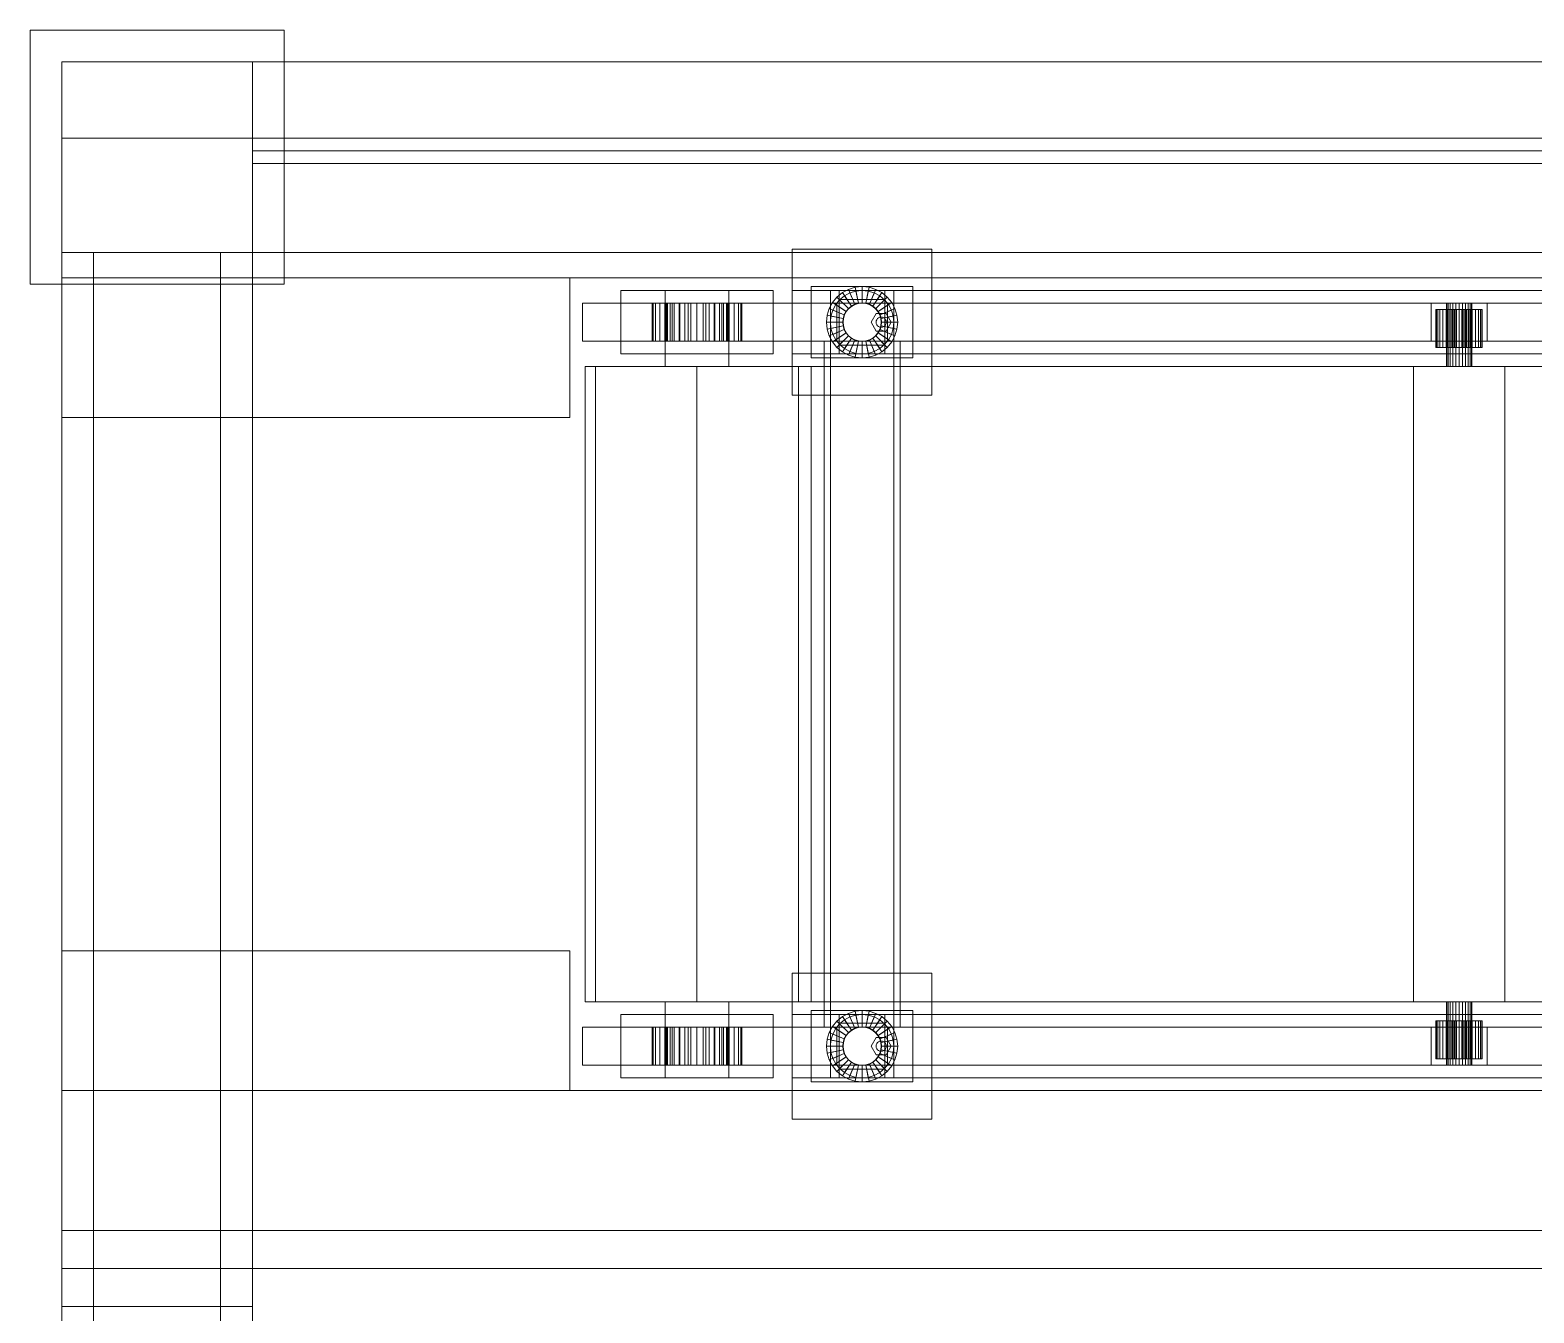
# Model space of a CAD drawing. Header units: millimetres. Extents: x -1970 to 34302, y -80068 to 6837.
# Drawn here: x -25 to 1159, y -74000 to -72990 of the extents above; entities that cross this region are included whole.
import ezdxf

# ---------------------------------------------------------------- set-up
doc = ezdxf.new("R2010")
doc.units = ezdxf.units.MM
doc.layers.add('R22_BASE_superior', color=7, linetype='Continuous', lineweight=0)

msp = doc.modelspace()

# ---------------------------------------------------------------- linework, layer by layer
at = {"layer": 'R22_BASE_superior'}
for p, q in [((-25, -73190), (-25, -72990)), ((-25, -72990), (175, -72990)), ((175, -73190), (175, -72990)), ((0, -73165), (0, -73015)), ((0, -73015), (150, -73015)), ((0, -73995), (0, -73015)), ((0, -73075), (0, -73015)), ((0, -73015), (2200, -73015)), ((150, -73165), (150, -73015)), ((150, -73015), (2050, -73015)), ((0, -73295), (0, -73075)), ((0, -73075), (2200, -73075)), ((0, -73185), (0, -73075)), ((150, -73095), (150, -73085)), ((150, -73085), (2050, -73085)), ((150, -73095), (2050, -73095)), ((575, -73277.5), (575, -73162.5)), ((575, -73162.5), (685, -73162.5)), ((685, -73162.5), (685, -73277.5)), ((0, -74835), (0, -73165)), ((0, -73165), (150, -73165)), ((25, -74225.639), (25, -73165)), ((25, -73165), (125, -73165)), ((25, -74179.804), (25, -73165)), ((125, -74225.639), (125, -73165)), ((125, -74179.804), (125, -73165)), ((150, -74835), (150, -73165)), ((150, -73995), (150, -73165)), ((150, -73295), (150, -73165)), ((150, -73165), (2050, -73165)), ((2200, -73185), (0, -73185)), ((400, -73295), (400, -73185)), ((400, -73185), (2200, -73185)), ((400, -73185), (2050, -73185)), ((-25, -73190), (175, -73190)), ((440, -73245), (440, -73195)), ((440, -73195), (560, -73195)), ((475, -73195), (477.476, -73195)), ((475, -73195), (475, -73255)), ((477.476, -73195), (484.413, -73195)), ((484.413, -73195), (494.437, -73195)), ((494.437, -73195), (505.563, -73195)), ((505.563, -73195), (515.587, -73195)), ((515.587, -73195), (522.524, -73195)), ((522.524, -73195), (525, -73195)), ((525, -73195), (525, -73255)), ((560, -73195), (560, -73245)), ((575, -73245), (575, -73195)), ((575, -73195), (2555, -73195)), ((590, -73248), (590, -73192)), ((590, -73192), (670, -73192)), ((605, -73245), (605, -73195)), ((605, -73195), (612, -73195)), ((614.444, -73196.719), (610.201, -73200.201)), ((612, -73195), (612, -73245)), ((612, -73202), (612, -73195)), ((612, -73195), (648, -73195)), ((619.285, -73194.131), (614.444, -73196.719)), ((614.444, -73196.719), (621.528, -73207.32)), ((620.433, -73196.903), (616.111, -73199.213)), ((624.537, -73192.538), (619.285, -73194.131)), ((619.285, -73194.131), (624.164, -73205.911)), ((625.123, -73195.48), (620.433, -73196.903)), ((620.433, -73196.903), (624.164, -73205.911)), ((630, -73192), (624.537, -73192.538)), ((624.537, -73192.538), (627.025, -73205.043)), ((630, -73195), (625.123, -73195.48)), ((625.123, -73195.48), (627.025, -73205.043)), ((635.463, -73192.538), (630, -73192)), ((630, -73192), (630, -73204.75)), ((634.877, -73195.48), (630, -73195)), ((630, -73195), (630, -73204.75)), ((635.463, -73192.538), (632.975, -73205.043)), ((634.877, -73195.48), (632.975, -73205.043)), ((639.567, -73196.903), (634.877, -73195.48)), ((640.715, -73194.131), (635.463, -73192.538)), ((640.715, -73194.131), (635.836, -73205.911)), ((639.567, -73196.903), (635.836, -73205.911)), ((645.556, -73196.719), (638.472, -73207.32)), ((643.889, -73199.213), (639.567, -73196.903)), ((645.556, -73196.719), (640.715, -73194.131)), ((649.799, -73200.201), (645.556, -73196.719)), ((648, -73245), (648, -73195)), ((648, -73195), (655, -73195)), ((648, -73195), (648, -73202)), ((655, -73195), (655, -73245)), ((670, -73192), (670, -73248)), ((410, -73235), (410, -73205)), ((410, -73205), (2700, -73205)), ((465.427, -73205), (464.75, -73205)), ((464.75, -73205), (474.75, -73205)), ((464.75, -73235), (464.75, -73205)), ((467.433, -73205), (465.427, -73205)), ((465.427, -73205), (475.235, -73205)), ((465.427, -73235), (465.427, -73205)), ((470.691, -73205), (467.433, -73205)), ((467.433, -73205), (476.672, -73205)), ((467.433, -73235), (467.433, -73205)), ((475.074, -73205), (470.691, -73205)), ((470.691, -73205), (479.005, -73205)), ((470.691, -73235), (470.691, -73205)), ((474.75, -73205), (475.235, -73205)), ((474.75, -73205), (474.75, -73235)), ((480.416, -73205), (475.074, -73205)), ((475.074, -73205), (482.146, -73205)), ((475.074, -73235), (475.074, -73205)), ((475.235, -73205), (476.672, -73205)), ((475.235, -73205), (475.235, -73235)), ((476, -73235), (476, -73205)), ((476, -73205), (524, -73205)), ((476.672, -73205), (479.005, -73205)), ((476.672, -73205), (476.672, -73235)), ((479.005, -73205), (482.146, -73205)), ((479.005, -73205), (479.005, -73235)), ((486.51, -73205), (480.416, -73205)), ((480.416, -73205), (485.972, -73205)), ((480.416, -73235), (480.416, -73205)), ((482.146, -73205), (485.972, -73205)), ((482.146, -73205), (482.146, -73235)), ((485.972, -73205), (490.337, -73205)), ((485.972, -73205), (485.972, -73235)), ((493.123, -73205), (486.51, -73205)), ((486.51, -73205), (490.337, -73205)), ((486.51, -73235), (486.51, -73205)), ((490.337, -73205), (495.074, -73205)), ((490.337, -73205), (490.337, -73235)), ((500, -73205), (493.123, -73205)), ((493.123, -73205), (495.074, -73205)), ((493.123, -73235), (493.123, -73205)), ((495.074, -73205), (500, -73205)), ((495.074, -73205), (495.074, -73235)), ((506.877, -73205), (500, -73205)), ((500, -73205), (504.926, -73205)), ((500, -73205), (500, -73235)), ((506.877, -73205), (504.926, -73205)), ((504.926, -73205), (509.663, -73205)), ((504.926, -73205), (504.926, -73235)), ((513.49, -73205), (506.877, -73205)), ((506.877, -73235), (506.877, -73205)), ((513.49, -73205), (509.663, -73205)), ((509.663, -73205), (514.028, -73205)), ((509.663, -73205), (509.663, -73235)), ((519.584, -73205), (513.49, -73205)), ((513.49, -73235), (513.49, -73205)), ((519.584, -73205), (514.028, -73205)), ((514.028, -73205), (517.854, -73205)), ((514.028, -73205), (514.028, -73235)), ((524.926, -73205), (517.854, -73205)), ((517.854, -73205), (520.995, -73205)), ((517.854, -73205), (517.854, -73235)), ((524.926, -73205), (519.584, -73205)), ((519.584, -73235), (519.584, -73205)), ((529.309, -73205), (520.995, -73205)), ((520.995, -73205), (523.328, -73205)), ((520.995, -73205), (520.995, -73235)), ((532.567, -73205), (523.328, -73205)), ((523.328, -73205), (524.765, -73205)), ((523.328, -73205), (523.328, -73235)), ((524, -73205), (524, -73235)), ((534.573, -73205), (524.765, -73205)), ((524.765, -73205), (525.25, -73205)), ((524.765, -73205), (524.765, -73235)), ((529.309, -73205), (524.926, -73205)), ((524.926, -73235), (524.926, -73205)), ((525.25, -73205), (535.25, -73205)), ((525.25, -73235), (525.25, -73205)), ((532.567, -73205), (529.309, -73205)), ((529.309, -73235), (529.309, -73205)), ((534.573, -73205), (532.567, -73205)), ((532.567, -73235), (532.567, -73205)), ((535.25, -73205), (534.573, -73205)), ((534.573, -73235), (534.573, -73205)), ((535.25, -73205), (535.25, -73235)), ((604.131, -73209.285), (602.538, -73214.537)), ((606.719, -73204.444), (604.131, -73209.285)), ((604.131, -73209.285), (615.911, -73214.164)), ((605, -73805), (605, -73205)), ((605, -73205), (655, -73205)), ((610.201, -73200.201), (606.719, -73204.444)), ((606.719, -73204.444), (617.32, -73211.528)), ((609.213, -73206.111), (606.903, -73210.433)), ((612.322, -73202.322), (609.213, -73206.111)), ((609.213, -73206.111), (617.32, -73211.528)), ((610, -73235), (610, -73205)), ((610, -73205), (650, -73205)), ((610.201, -73200.201), (619.217, -73209.217)), ((648, -73202), (612, -73202)), ((616.111, -73199.213), (612.322, -73202.322)), ((612.322, -73202.322), (619.217, -73209.217)), ((616.111, -73199.213), (621.528, -73207.32)), ((617.32, -73211.528), (619.217, -73209.217)), ((617.528, -73211.666), (619.393, -73209.393)), ((619.217, -73209.217), (621.528, -73207.32)), ((619.393, -73209.393), (621.666, -73207.528)), ((621.528, -73207.32), (624.164, -73205.911)), ((621.666, -73207.528), (624.26, -73206.142)), ((624.164, -73205.911), (627.025, -73205.043)), ((624.26, -73206.142), (627.074, -73205.288)), ((627.025, -73205.043), (630, -73204.75)), ((627.074, -73205.288), (630, -73205)), ((630, -73204.75), (632.975, -73205.043)), ((630, -73205), (632.926, -73205.288)), ((632.926, -73205.288), (635.74, -73206.142)), ((632.975, -73205.043), (635.836, -73205.911)), ((635.74, -73206.142), (638.334, -73207.528)), ((635.836, -73205.911), (638.472, -73207.32)), ((638.334, -73207.528), (640.607, -73209.393)), ((643.889, -73199.213), (638.472, -73207.32)), ((638.472, -73207.32), (640.783, -73209.217)), ((640.607, -73209.393), (642.472, -73211.666)), ((649.799, -73200.201), (640.783, -73209.217)), ((647.678, -73202.322), (640.783, -73209.217)), ((640.783, -73209.217), (642.68, -73211.528)), ((653.281, -73204.444), (642.68, -73211.528)), ((650.787, -73206.111), (642.68, -73211.528)), ((647.678, -73202.322), (643.889, -73199.213)), ((655.869, -73209.285), (644.089, -73214.164)), ((650.787, -73206.111), (647.678, -73202.322)), ((653.281, -73204.444), (649.799, -73200.201)), ((650, -73205), (650, -73235)), ((653.097, -73210.433), (650.787, -73206.111)), ((655.869, -73209.285), (653.281, -73204.444)), ((655, -73205), (655, -73805)), ((657.462, -73214.537), (655.869, -73209.285)), ((1078, -73235), (1078, -73205)), ((1078, -73205), (1122, -73205)), ((1082.101, -73210), (1081.75, -73210)), ((1081.75, -73210), (1089.75, -73210)), ((1081.75, -73240), (1081.75, -73210)), ((1083.139, -73210), (1082.101, -73210)), ((1082.101, -73210), (1089.947, -73210)), ((1082.101, -73240), (1082.101, -73210)), ((1084.826, -73210), (1083.139, -73210)), ((1083.139, -73210), (1090.53, -73210)), ((1083.139, -73240), (1083.139, -73210)), ((1087.095, -73210), (1084.826, -73210)), ((1084.826, -73210), (1091.477, -73210)), ((1084.826, -73240), (1084.826, -73210)), ((1089.861, -73210), (1087.095, -73210)), ((1087.095, -73210), (1092.752, -73210)), ((1087.095, -73240), (1087.095, -73210)), ((1089.75, -73210), (1089.947, -73210)), ((1089.75, -73210), (1089.75, -73240)), ((1093.016, -73210), (1089.861, -73210)), ((1089.861, -73210), (1094.305, -73210)), ((1089.861, -73240), (1089.861, -73210)), ((1089.947, -73210), (1090.53, -73210)), ((1089.947, -73210), (1089.947, -73240)), ((1090.341, -73205), (1090, -73205)), ((1090, -73205), (1090, -73255)), ((1091.34, -73205), (1090.341, -73205)), ((1090.341, -73205), (1090.341, -73255)), ((1090.53, -73210), (1091.477, -73210)), ((1090.53, -73210), (1090.53, -73240)), ((1092.929, -73205), (1091.34, -73205)), ((1091.34, -73205), (1091.34, -73255)), ((1091.477, -73210), (1092.752, -73210)), ((1091.477, -73210), (1091.477, -73240)), ((1092.752, -73210), (1094.305, -73210)), ((1092.752, -73210), (1092.752, -73240)), ((1095, -73205), (1092.929, -73205)), ((1092.929, -73205), (1092.929, -73255)), ((1096.44, -73210), (1093.016, -73210)), ((1093.016, -73210), (1096.077, -73210)), ((1093.016, -73240), (1093.016, -73210)), ((1094.305, -73210), (1096.077, -73210)), ((1094.305, -73210), (1094.305, -73240)), ((1097.412, -73205), (1095, -73205)), ((1095, -73205), (1095, -73255)), ((1096.077, -73210), (1098, -73210)), ((1096.077, -73210), (1096.077, -73240)), ((1100, -73210), (1096.44, -73210)), ((1096.44, -73210), (1098, -73210)), ((1096.44, -73240), (1096.44, -73210)), ((1100, -73205), (1097.412, -73205)), ((1097.412, -73205), (1097.412, -73255)), ((1098, -73210), (1100, -73210)), ((1098, -73210), (1098, -73240)), ((1102.588, -73205), (1100, -73205)), ((1100, -73205), (1100, -73255)), ((1103.56, -73210), (1100, -73210)), ((1100, -73210), (1102, -73210)), ((1100, -73210), (1100, -73240)), ((1103.56, -73210), (1102, -73210)), ((1102, -73210), (1103.923, -73210)), ((1102, -73210), (1102, -73240)), ((1105, -73205), (1102.588, -73205)), ((1102.588, -73205), (1102.588, -73255)), ((1106.984, -73210), (1103.56, -73210)), ((1103.56, -73240), (1103.56, -73210)), ((1106.984, -73210), (1103.923, -73210)), ((1103.923, -73210), (1105.695, -73210)), ((1103.923, -73210), (1103.923, -73240)), ((1107.071, -73205), (1105, -73205)), ((1105, -73205), (1105, -73255)), ((1110.139, -73210), (1105.695, -73210)), ((1105.695, -73210), (1107.248, -73210)), ((1105.695, -73210), (1105.695, -73240)), ((1110.139, -73210), (1106.984, -73210)), ((1106.984, -73240), (1106.984, -73210)), ((1108.66, -73205), (1107.071, -73205)), ((1107.071, -73205), (1107.071, -73255)), ((1112.905, -73210), (1107.248, -73210)), ((1107.248, -73210), (1108.523, -73210)), ((1107.248, -73210), (1107.248, -73240)), ((1115.174, -73210), (1108.523, -73210)), ((1108.523, -73210), (1109.47, -73210)), ((1108.523, -73210), (1108.523, -73240)), ((1109.659, -73205), (1108.66, -73205)), ((1108.66, -73205), (1108.66, -73255)), ((1116.861, -73210), (1109.47, -73210)), ((1109.47, -73210), (1110.053, -73210)), ((1109.47, -73210), (1109.47, -73240)), ((1109.659, -73205), (1110, -73205)), ((1109.659, -73205), (1109.659, -73255)), ((1110, -73255), (1110, -73205)), ((1117.899, -73210), (1110.053, -73210)), ((1110.053, -73210), (1110.25, -73210)), ((1110.053, -73210), (1110.053, -73240)), ((1112.905, -73210), (1110.139, -73210)), ((1110.139, -73240), (1110.139, -73210)), ((1110.25, -73210), (1118.25, -73210)), ((1110.25, -73240), (1110.25, -73210)), ((1115.174, -73210), (1112.905, -73210)), ((1112.905, -73240), (1112.905, -73210)), ((1116.861, -73210), (1115.174, -73210)), ((1115.174, -73240), (1115.174, -73210)), ((1117.899, -73210), (1116.861, -73210)), ((1116.861, -73240), (1116.861, -73210)), ((1118.25, -73210), (1117.899, -73210)), ((1117.899, -73240), (1117.899, -73210)), ((1118.25, -73210), (1118.25, -73240)), ((1122, -73205), (1122, -73235)), ((602.538, -73214.537), (602, -73220)), ((602, -73220), (614.75, -73220)), ((602, -73220), (602.538, -73225.463)), ((602.538, -73214.537), (615.043, -73217.025)), ((605.48, -73215.123), (605, -73220)), ((605, -73220), (614.75, -73220)), ((605, -73220), (605.48, -73224.877)), ((606.903, -73210.433), (605.48, -73215.123)), ((605.48, -73215.123), (615.043, -73217.025)), ((606.903, -73210.433), (615.911, -73214.164)), ((614.75, -73220), (615.043, -73217.025)), ((615.043, -73222.975), (614.75, -73220)), ((615, -73220), (615.288, -73217.074)), ((615.288, -73222.926), (615, -73220)), ((615.043, -73217.025), (615.911, -73214.164)), ((615.288, -73217.074), (616.142, -73214.26)), ((615.911, -73214.164), (617.32, -73211.528)), ((616.142, -73214.26), (617.528, -73211.666)), ((637, -73220), (641, -73213.072)), ((641, -73226.928), (637, -73220)), ((641, -73213.072), (649, -73213.072)), ((641, -73220), (641.136, -73218.965)), ((641.136, -73221.035), (641, -73220)), ((641.136, -73218.965), (641.536, -73218)), ((641.536, -73222), (641.136, -73221.035)), ((641.536, -73218), (642.172, -73217.172)), ((642.172, -73217.172), (643, -73216.536)), ((642.472, -73211.666), (643.858, -73214.26)), ((642.68, -73211.528), (644.089, -73214.164)), ((643, -73216.536), (643.965, -73216.136)), ((643.858, -73214.26), (644.712, -73217.074)), ((643.965, -73216.136), (645, -73216)), ((653.097, -73210.433), (644.089, -73214.164)), ((644.089, -73214.164), (644.957, -73217.025)), ((644.712, -73217.074), (645, -73220)), ((645, -73220), (644.712, -73222.926)), ((657.462, -73214.537), (644.957, -73217.025)), ((654.52, -73215.123), (644.957, -73217.025)), ((644.957, -73217.025), (645.25, -73220)), ((645.25, -73220), (644.957, -73222.975)), ((645, -73216), (646.035, -73216.136)), ((645.25, -73220), (655, -73220)), ((645.25, -73220), (658, -73220)), ((646.035, -73216.136), (647, -73216.536)), ((647, -73216.536), (647.828, -73217.172)), ((647.828, -73217.172), (648.464, -73218)), ((648.464, -73218), (648.864, -73218.965)), ((648.864, -73221.035), (648.464, -73222)), ((648.864, -73218.965), (649, -73220)), ((649, -73220), (648.864, -73221.035)), ((649, -73213.072), (653, -73220)), ((653, -73220), (649, -73226.928)), ((654.52, -73215.123), (653.097, -73210.433)), ((655, -73220), (654.52, -73215.123)), ((654.52, -73224.877), (655, -73220)), ((658, -73220), (657.462, -73214.537)), ((657.462, -73225.463), (658, -73220)), ((602.538, -73225.463), (615.043, -73222.975)), ((602.538, -73225.463), (604.131, -73230.715)), ((604.131, -73230.715), (615.911, -73225.836)), ((604.131, -73230.715), (606.719, -73235.556)), ((605.48, -73224.877), (615.043, -73222.975)), ((605.48, -73224.877), (606.903, -73229.567)), ((606.719, -73235.556), (617.32, -73228.472)), ((606.903, -73229.567), (615.911, -73225.836)), ((606.903, -73229.567), (609.213, -73233.889)), ((609.213, -73233.889), (617.32, -73228.472)), ((610.201, -73239.799), (619.217, -73230.783)), ((612.322, -73237.678), (619.217, -73230.783)), ((614.444, -73243.281), (621.528, -73232.68)), ((615.911, -73225.836), (615.043, -73222.975)), ((616.142, -73225.74), (615.288, -73222.926)), ((617.32, -73228.472), (615.911, -73225.836)), ((616.111, -73240.787), (621.528, -73232.68)), ((617.528, -73228.334), (616.142, -73225.74)), ((619.217, -73230.783), (617.32, -73228.472)), ((619.393, -73230.607), (617.528, -73228.334)), ((621.528, -73232.68), (619.217, -73230.783)), ((621.666, -73232.472), (619.393, -73230.607)), ((624.164, -73234.089), (621.528, -73232.68)), ((624.26, -73233.858), (621.666, -73232.472)), ((638.334, -73232.472), (635.74, -73233.858)), ((638.472, -73232.68), (635.836, -73234.089)), ((640.607, -73230.607), (638.334, -73232.472)), ((640.783, -73230.783), (638.472, -73232.68)), ((643.889, -73240.787), (638.472, -73232.68)), ((645.556, -73243.281), (638.472, -73232.68)), ((642.472, -73228.334), (640.607, -73230.607)), ((642.68, -73228.472), (640.783, -73230.783)), ((647.678, -73237.678), (640.783, -73230.783)), ((649.799, -73239.799), (640.783, -73230.783)), ((649, -73226.928), (641, -73226.928)), ((642.172, -73222.828), (641.536, -73222)), ((643, -73223.464), (642.172, -73222.828)), ((643.858, -73225.74), (642.472, -73228.334)), ((644.089, -73225.836), (642.68, -73228.472)), ((650.787, -73233.889), (642.68, -73228.472)), ((653.281, -73235.556), (642.68, -73228.472)), ((643.965, -73223.864), (643, -73223.464)), ((644.712, -73222.926), (643.858, -73225.74)), ((645, -73224), (643.965, -73223.864)), ((644.957, -73222.975), (644.089, -73225.836)), ((653.097, -73229.567), (644.089, -73225.836)), ((655.869, -73230.715), (644.089, -73225.836)), ((654.52, -73224.877), (644.957, -73222.975)), ((657.462, -73225.463), (644.957, -73222.975)), ((646.035, -73223.864), (645, -73224)), ((647, -73223.464), (646.035, -73223.864)), ((647.828, -73222.828), (647, -73223.464)), ((648.464, -73222), (647.828, -73222.828)), ((650.787, -73233.889), (653.097, -73229.567)), ((653.097, -73229.567), (654.52, -73224.877)), ((653.281, -73235.556), (655.869, -73230.715)), ((655.869, -73230.715), (657.462, -73225.463)), ((2700, -73235), (410, -73235)), ((560, -73245), (440, -73245)), ((474.75, -73235), (464.75, -73235)), ((464.75, -73235), (465.427, -73235)), ((475.235, -73235), (465.427, -73235)), ((465.427, -73235), (467.433, -73235)), ((476.672, -73235), (467.433, -73235)), ((467.433, -73235), (470.691, -73235)), ((479.005, -73235), (470.691, -73235)), ((470.691, -73235), (475.074, -73235)), ((475.235, -73235), (474.75, -73235)), ((482.146, -73235), (475.074, -73235)), ((475.074, -73235), (480.416, -73235)), ((476.672, -73235), (475.235, -73235)), ((524, -73235), (476, -73235)), ((479.005, -73235), (476.672, -73235)), ((482.146, -73235), (479.005, -73235)), ((485.972, -73235), (480.416, -73235)), ((480.416, -73235), (486.51, -73235)), ((485.972, -73235), (482.146, -73235)), ((490.337, -73235), (485.972, -73235)), ((490.337, -73235), (486.51, -73235)), ((486.51, -73235), (493.123, -73235)), ((495.074, -73235), (490.337, -73235)), ((495.074, -73235), (493.123, -73235)), ((493.123, -73235), (500, -73235)), ((500, -73235), (495.074, -73235)), ((504.926, -73235), (500, -73235)), ((500, -73235), (506.877, -73235)), ((509.663, -73235), (504.926, -73235)), ((504.926, -73235), (506.877, -73235)), ((506.877, -73235), (513.49, -73235)), ((514.028, -73235), (509.663, -73235)), ((509.663, -73235), (513.49, -73235)), ((513.49, -73235), (519.584, -73235)), ((517.854, -73235), (514.028, -73235)), ((514.028, -73235), (519.584, -73235)), ((520.995, -73235), (517.854, -73235)), ((517.854, -73235), (524.926, -73235)), ((519.584, -73235), (524.926, -73235)), ((523.328, -73235), (520.995, -73235)), ((520.995, -73235), (529.309, -73235)), ((524.765, -73235), (523.328, -73235)), ((523.328, -73235), (532.567, -73235)), ((525.25, -73235), (524.765, -73235)), ((524.765, -73235), (534.573, -73235)), ((524.926, -73235), (529.309, -73235)), ((535.25, -73235), (525.25, -73235)), ((529.309, -73235), (532.567, -73235)), ((532.567, -73235), (534.573, -73235)), ((534.573, -73235), (535.25, -73235)), ((2555, -73245), (575, -73245)), ((600, -73775), (600, -73235)), ((600, -73235), (660, -73235)), ((612, -73245), (605, -73245)), ((606.719, -73235.556), (610.201, -73239.799)), ((609.213, -73233.889), (612.322, -73237.678)), ((650, -73235), (610, -73235)), ((610.201, -73239.799), (614.444, -73243.281)), ((612, -73245), (612, -73238)), ((612, -73238), (648, -73238)), ((648, -73245), (612, -73245)), ((612.322, -73237.678), (616.111, -73240.787)), ((614.444, -73243.281), (619.285, -73245.869)), ((616.111, -73240.787), (620.433, -73243.097)), ((619.285, -73245.869), (624.164, -73234.089)), ((620.433, -73243.097), (624.164, -73234.089)), ((620.433, -73243.097), (625.123, -73244.52)), ((627.025, -73234.957), (624.164, -73234.089)), ((627.074, -73234.712), (624.26, -73233.858)), ((624.537, -73247.462), (627.025, -73234.957)), ((625.123, -73244.52), (627.025, -73234.957)), ((625.123, -73244.52), (630, -73245)), ((630, -73235.25), (627.025, -73234.957)), ((630, -73235), (627.074, -73234.712)), ((632.926, -73234.712), (630, -73235)), ((632.975, -73234.957), (630, -73235.25)), ((630, -73245), (630, -73235.25)), ((630, -73248), (630, -73235.25)), ((630, -73245), (634.877, -73244.52)), ((635.74, -73233.858), (632.926, -73234.712)), ((635.836, -73234.089), (632.975, -73234.957)), ((634.877, -73244.52), (632.975, -73234.957)), ((635.463, -73247.462), (632.975, -73234.957)), ((634.877, -73244.52), (639.567, -73243.097)), ((639.567, -73243.097), (635.836, -73234.089)), ((640.715, -73245.869), (635.836, -73234.089)), ((639.567, -73243.097), (643.889, -73240.787)), ((640.715, -73245.869), (645.556, -73243.281)), ((643.889, -73240.787), (647.678, -73237.678)), ((645.556, -73243.281), (649.799, -73239.799)), ((647.678, -73237.678), (650.787, -73233.889)), ((648, -73238), (648, -73245)), ((655, -73245), (648, -73245)), ((649.799, -73239.799), (653.281, -73235.556)), ((660, -73235), (660, -73775)), ((1122, -73235), (1078, -73235)), ((1089.75, -73240), (1081.75, -73240)), ((1081.75, -73240), (1082.101, -73240)), ((1089.947, -73240), (1082.101, -73240)), ((1082.101, -73240), (1083.139, -73240)), ((1090.53, -73240), (1083.139, -73240)), ((1083.139, -73240), (1084.826, -73240)), ((1091.477, -73240), (1084.826, -73240)), ((1084.826, -73240), (1087.095, -73240)), ((1092.752, -73240), (1087.095, -73240)), ((1087.095, -73240), (1089.861, -73240)), ((1089.947, -73240), (1089.75, -73240)), ((1094.305, -73240), (1089.861, -73240)), ((1089.861, -73240), (1093.016, -73240)), ((1090.53, -73240), (1089.947, -73240)), ((1091.477, -73240), (1090.53, -73240)), ((1092.752, -73240), (1091.477, -73240)), ((1094.305, -73240), (1092.752, -73240)), ((1096.077, -73240), (1093.016, -73240)), ((1093.016, -73240), (1096.44, -73240)), ((1096.077, -73240), (1094.305, -73240)), ((1098, -73240), (1096.077, -73240)), ((1098, -73240), (1096.44, -73240)), ((1096.44, -73240), (1100, -73240)), ((1100, -73240), (1098, -73240)), ((1102, -73240), (1100, -73240)), ((1100, -73240), (1103.56, -73240)), ((1103.923, -73240), (1102, -73240)), ((1102, -73240), (1103.56, -73240)), ((1103.56, -73240), (1106.984, -73240)), ((1105.695, -73240), (1103.923, -73240)), ((1103.923, -73240), (1106.984, -73240)), ((1107.248, -73240), (1105.695, -73240)), ((1105.695, -73240), (1110.139, -73240)), ((1106.984, -73240), (1110.139, -73240)), ((1108.523, -73240), (1107.248, -73240)), ((1107.248, -73240), (1112.905, -73240)), ((1109.47, -73240), (1108.523, -73240)), ((1108.523, -73240), (1115.174, -73240)), ((1110.053, -73240), (1109.47, -73240)), ((1109.47, -73240), (1116.861, -73240)), ((1110.25, -73240), (1110.053, -73240)), ((1110.053, -73240), (1117.899, -73240)), ((1110.139, -73240), (1112.905, -73240)), ((1118.25, -73240), (1110.25, -73240)), ((1112.905, -73240), (1115.174, -73240)), ((1115.174, -73240), (1116.861, -73240)), ((1116.861, -73240), (1117.899, -73240)), ((1117.899, -73240), (1118.25, -73240)), ((412, -73755), (412, -73255)), ((412, -73255), (414.206, -73255)), ((414.206, -73255), (420.715, -73255)), ((420, -73255), (422.325, -73255)), ((420, -73255), (420, -73755)), ((422.006, -73255), (420, -73255)), ((420.715, -73255), (431.199, -73255)), ((427.922, -73255), (422.006, -73255)), ((422.325, -73255), (429.164, -73255)), ((437.453, -73255), (427.922, -73255)), ((429.164, -73255), (440.119, -73255)), ((431.199, -73255), (445.133, -73255)), ((450.121, -73255), (437.453, -73255)), ((440.119, -73255), (454.555, -73255)), ((445.133, -73255), (461.818, -73255)), ((465.289, -73255), (450.121, -73255)), ((454.555, -73255), (471.632, -73255)), ((461.818, -73255), (480.418, -73255)), ((482.198, -73255), (465.289, -73255)), ((471.632, -73255), (490.357, -73255)), ((477.476, -73255), (475, -73255)), ((484.413, -73255), (477.476, -73255)), ((480.418, -73255), (500, -73255)), ((500, -73255), (482.198, -73255)), ((494.437, -73255), (484.413, -73255)), ((490.357, -73255), (509.643, -73255)), ((505.563, -73255), (494.437, -73255)), ((500, -73755), (500, -73255)), ((3000, -73255), (500, -73255)), ((515.587, -73255), (505.563, -73255)), ((509.643, -73255), (528.368, -73255)), ((522.524, -73255), (515.587, -73255)), ((525, -73255), (522.524, -73255)), ((528.368, -73255), (545.445, -73255)), ((545.445, -73255), (559.881, -73255)), ((559.881, -73255), (570.836, -73255)), ((570.836, -73255), (577.675, -73255)), ((577.675, -73255), (580, -73255)), ((580, -73255), (580, -73755)), ((670, -73248), (590, -73248)), ((590, -73755), (590, -73255)), ((590, -73255), (2910, -73255)), ((605, -73755), (605, -73255)), ((605, -73255), (655, -73255)), ((619.285, -73245.869), (624.537, -73247.462)), ((624.537, -73247.462), (630, -73248)), ((630, -73248), (635.463, -73247.462)), ((635.463, -73247.462), (640.715, -73245.869)), ((655, -73255), (655, -73755)), ((1064, -73255), (1067.565, -73255)), ((1064, -73255), (1064, -73755)), ((1067.565, -73255), (1077.554, -73255)), ((1077.554, -73255), (1091.989, -73255)), ((1090.341, -73255), (1090, -73255)), ((1091.34, -73255), (1090.341, -73255)), ((1092.929, -73255), (1091.34, -73255)), ((1091.989, -73255), (1108.011, -73255)), ((1095, -73255), (1092.929, -73255)), ((1097.412, -73255), (1095, -73255)), ((1100, -73255), (1097.412, -73255)), ((1102.588, -73255), (1100, -73255)), ((1105, -73255), (1102.588, -73255)), ((1107.071, -73255), (1105, -73255)), ((1108.66, -73255), (1107.071, -73255)), ((1108.011, -73255), (1122.446, -73255)), ((1109.659, -73255), (1108.66, -73255)), ((1110, -73255), (1109.659, -73255)), ((1122.446, -73255), (1132.435, -73255)), ((1132.435, -73255), (1136, -73255)), ((1136, -73255), (1136, -73755)), ((685, -73277.5), (575, -73277.5)), ((0, -73295), (150, -73295)), ((0, -73715), (0, -73295)), ((0, -73295), (400, -73295)), ((150, -73715), (150, -73295)), ((150, -73295), (400, -73295)), ((0, -73935), (0, -73715)), ((0, -73715), (150, -73715)), ((0, -73715), (400, -73715)), ((150, -73935), (150, -73715)), ((150, -73715), (400, -73715)), ((400, -73825), (400, -73715)), ((575, -73847.5), (575, -73732.5)), ((575, -73732.5), (685, -73732.5)), ((685, -73732.5), (685, -73847.5)), ((412, -73755), (414.206, -73755)), ((414.206, -73755), (420.715, -73755)), ((420, -73755), (422.325, -73755)), ((422.006, -73755), (420, -73755)), ((420.715, -73755), (431.199, -73755)), ((427.922, -73755), (422.006, -73755)), ((422.325, -73755), (429.164, -73755)), ((437.453, -73755), (427.922, -73755)), ((429.164, -73755), (440.119, -73755)), ((431.199, -73755), (445.133, -73755)), ((450.121, -73755), (437.453, -73755)), ((440, -73815), (440, -73765)), ((440, -73765), (560, -73765)), ((440.119, -73755), (454.555, -73755)), ((445.133, -73755), (461.818, -73755)), ((465.289, -73755), (450.121, -73755)), ((454.555, -73755), (471.632, -73755)), ((461.818, -73755), (480.418, -73755)), ((482.198, -73755), (465.289, -73755)), ((471.632, -73755), (490.357, -73755)), ((477.476, -73755), (475, -73755)), ((475, -73755), (475, -73815)), ((484.413, -73755), (477.476, -73755)), ((480.418, -73755), (500, -73755)), ((500, -73755), (482.198, -73755)), ((494.437, -73755), (484.413, -73755)), ((490.357, -73755), (509.643, -73755)), ((505.563, -73755), (494.437, -73755)), ((500, -73755), (3000, -73755)), ((515.587, -73755), (505.563, -73755)), ((509.643, -73755), (528.368, -73755)), ((522.524, -73755), (515.587, -73755)), ((525, -73755), (522.524, -73755)), ((525, -73755), (525, -73815)), ((528.368, -73755), (545.445, -73755)), ((545.445, -73755), (559.881, -73755)), ((559.881, -73755), (570.836, -73755)), ((560, -73765), (560, -73815)), ((570.836, -73755), (577.675, -73755)), ((575, -73815), (575, -73765)), ((575, -73765), (2555, -73765)), ((577.675, -73755), (580, -73755)), ((2910, -73755), (590, -73755)), ((590, -73818), (590, -73762)), ((590, -73762), (670, -73762)), ((655, -73755), (605, -73755)), ((605, -73815), (605, -73765)), ((605, -73765), (612, -73765)), ((612, -73765), (612, -73815)), ((612, -73772), (612, -73765)), ((612, -73765), (648, -73765)), ((619.285, -73764.131), (614.444, -73766.719)), ((624.537, -73762.538), (619.285, -73764.131)), ((619.285, -73764.131), (624.164, -73775.911)), ((625.123, -73765.48), (620.433, -73766.903)), ((630, -73762), (624.537, -73762.538)), ((624.537, -73762.538), (627.025, -73775.043)), ((630, -73765), (625.123, -73765.48)), ((625.123, -73765.48), (627.025, -73775.043)), ((635.463, -73762.538), (630, -73762)), ((630, -73762), (630, -73774.75)), ((634.877, -73765.48), (630, -73765)), ((630, -73765), (630, -73774.75)), ((635.463, -73762.538), (632.975, -73775.043)), ((634.877, -73765.48), (632.975, -73775.043)), ((639.567, -73766.903), (634.877, -73765.48)), ((640.715, -73764.131), (635.463, -73762.538)), ((640.715, -73764.131), (635.836, -73775.911)), ((645.556, -73766.719), (640.715, -73764.131)), ((648, -73815), (648, -73765)), ((648, -73765), (655, -73765)), ((648, -73765), (648, -73772)), ((655, -73765), (655, -73815)), ((670, -73762), (670, -73818)), ((1064, -73755), (1067.565, -73755)), ((1067.565, -73755), (1077.554, -73755)), ((1077.554, -73755), (1091.989, -73755)), ((1090.341, -73755), (1090, -73755)), ((1090, -73755), (1090, -73805)), ((1091.34, -73755), (1090.341, -73755)), ((1090.341, -73755), (1090.341, -73805)), ((1092.929, -73755), (1091.34, -73755)), ((1091.34, -73755), (1091.34, -73805)), ((1091.989, -73755), (1108.011, -73755)), ((1095, -73755), (1092.929, -73755)), ((1092.929, -73755), (1092.929, -73805)), ((1097.412, -73755), (1095, -73755)), ((1095, -73755), (1095, -73805)), ((1100, -73755), (1097.412, -73755)), ((1097.412, -73755), (1097.412, -73805)), ((1102.588, -73755), (1100, -73755)), ((1100, -73755), (1100, -73805)), ((1105, -73755), (1102.588, -73755)), ((1102.588, -73755), (1102.588, -73805)), ((1107.071, -73755), (1105, -73755)), ((1105, -73755), (1105, -73805)), ((1108.66, -73755), (1107.071, -73755)), ((1107.071, -73755), (1107.071, -73805)), ((1108.011, -73755), (1122.446, -73755)), ((1109.659, -73755), (1108.66, -73755)), ((1108.66, -73755), (1108.66, -73805)), ((1109.659, -73755), (1110, -73755)), ((1109.659, -73755), (1109.659, -73805)), ((1110, -73805), (1110, -73755)), ((1122.446, -73755), (1132.435, -73755)), ((1132.435, -73755), (1136, -73755)), ((410, -73805), (410, -73775)), ((410, -73775), (2700, -73775)), ((465.427, -73775), (464.75, -73775)), ((464.75, -73775), (474.75, -73775)), ((464.75, -73805), (464.75, -73775)), ((467.433, -73775), (465.427, -73775)), ((465.427, -73775), (475.235, -73775)), ((465.427, -73805), (465.427, -73775)), ((470.691, -73775), (467.433, -73775)), ((467.433, -73775), (476.672, -73775)), ((467.433, -73805), (467.433, -73775)), ((475.074, -73775), (470.691, -73775)), ((470.691, -73775), (479.005, -73775)), ((470.691, -73805), (470.691, -73775)), ((474.75, -73775), (475.235, -73775)), ((474.75, -73775), (474.75, -73805)), ((480.416, -73775), (475.074, -73775)), ((475.074, -73775), (482.146, -73775)), ((475.074, -73805), (475.074, -73775)), ((475.235, -73775), (476.672, -73775)), ((475.235, -73775), (475.235, -73805)), ((476, -73805), (476, -73775)), ((476, -73775), (524, -73775)), ((476.672, -73775), (479.005, -73775)), ((476.672, -73775), (476.672, -73805)), ((479.005, -73775), (482.146, -73775)), ((479.005, -73775), (479.005, -73805)), ((486.51, -73775), (480.416, -73775)), ((480.416, -73775), (485.972, -73775)), ((480.416, -73805), (480.416, -73775)), ((482.146, -73775), (485.972, -73775)), ((482.146, -73775), (482.146, -73805)), ((485.972, -73775), (490.337, -73775)), ((485.972, -73775), (485.972, -73805)), ((493.123, -73775), (486.51, -73775)), ((486.51, -73775), (490.337, -73775)), ((486.51, -73805), (486.51, -73775)), ((490.337, -73775), (495.074, -73775)), ((490.337, -73775), (490.337, -73805)), ((500, -73775), (493.123, -73775)), ((493.123, -73775), (495.074, -73775)), ((493.123, -73805), (493.123, -73775)), ((495.074, -73775), (500, -73775)), ((495.074, -73775), (495.074, -73805)), ((506.877, -73775), (500, -73775)), ((500, -73775), (504.926, -73775)), ((500, -73775), (500, -73805)), ((506.877, -73775), (504.926, -73775)), ((504.926, -73775), (509.663, -73775)), ((504.926, -73775), (504.926, -73805)), ((513.49, -73775), (506.877, -73775)), ((506.877, -73805), (506.877, -73775)), ((513.49, -73775), (509.663, -73775)), ((509.663, -73775), (514.028, -73775)), ((509.663, -73775), (509.663, -73805)), ((519.584, -73775), (513.49, -73775)), ((513.49, -73805), (513.49, -73775)), ((519.584, -73775), (514.028, -73775)), ((514.028, -73775), (517.854, -73775)), ((514.028, -73775), (514.028, -73805)), ((524.926, -73775), (517.854, -73775)), ((517.854, -73775), (520.995, -73775)), ((517.854, -73775), (517.854, -73805)), ((524.926, -73775), (519.584, -73775)), ((519.584, -73805), (519.584, -73775)), ((529.309, -73775), (520.995, -73775)), ((520.995, -73775), (523.328, -73775)), ((520.995, -73775), (520.995, -73805)), ((532.567, -73775), (523.328, -73775)), ((523.328, -73775), (524.765, -73775)), ((523.328, -73775), (523.328, -73805)), ((524, -73775), (524, -73805)), ((534.573, -73775), (524.765, -73775)), ((524.765, -73775), (525.25, -73775)), ((524.765, -73775), (524.765, -73805)), ((529.309, -73775), (524.926, -73775)), ((524.926, -73805), (524.926, -73775)), ((525.25, -73775), (535.25, -73775)), ((525.25, -73805), (525.25, -73775)), ((532.567, -73775), (529.309, -73775)), ((529.309, -73805), (529.309, -73775)), ((534.573, -73775), (532.567, -73775)), ((532.567, -73805), (532.567, -73775)), ((535.25, -73775), (534.573, -73775)), ((534.573, -73805), (534.573, -73775)), ((535.25, -73775), (535.25, -73805)), ((660, -73775), (600, -73775)), ((606.719, -73774.444), (604.131, -73779.285)), ((610.201, -73770.201), (606.719, -73774.444)), ((606.719, -73774.444), (617.32, -73781.528)), ((609.213, -73776.111), (606.903, -73780.433)), ((612.322, -73772.322), (609.213, -73776.111)), ((609.213, -73776.111), (617.32, -73781.528)), ((610, -73805), (610, -73775)), ((610, -73775), (650, -73775)), ((614.444, -73766.719), (610.201, -73770.201)), ((610.201, -73770.201), (619.217, -73779.217)), ((648, -73772), (612, -73772)), ((616.111, -73769.213), (612.322, -73772.322)), ((612.322, -73772.322), (619.217, -73779.217)), ((614.444, -73766.719), (621.528, -73777.32)), ((620.433, -73766.903), (616.111, -73769.213)), ((616.111, -73769.213), (621.528, -73777.32)), ((619.217, -73779.217), (621.528, -73777.32)), ((619.393, -73779.393), (621.666, -73777.528)), ((620.433, -73766.903), (624.164, -73775.911)), ((621.528, -73777.32), (624.164, -73775.911)), ((621.666, -73777.528), (624.26, -73776.142)), ((624.164, -73775.911), (627.025, -73775.043)), ((624.26, -73776.142), (627.074, -73775.288)), ((627.025, -73775.043), (630, -73774.75)), ((627.074, -73775.288), (630, -73775)), ((630, -73774.75), (632.975, -73775.043)), ((630, -73775), (632.926, -73775.288)), ((632.926, -73775.288), (635.74, -73776.142)), ((632.975, -73775.043), (635.836, -73775.911)), ((635.74, -73776.142), (638.334, -73777.528)), ((639.567, -73766.903), (635.836, -73775.911)), ((635.836, -73775.911), (638.472, -73777.32)), ((638.334, -73777.528), (640.607, -73779.393)), ((645.556, -73766.719), (638.472, -73777.32)), ((643.889, -73769.213), (638.472, -73777.32)), ((638.472, -73777.32), (640.783, -73779.217)), ((643.889, -73769.213), (639.567, -73766.903)), ((649.799, -73770.201), (640.783, -73779.217)), ((647.678, -73772.322), (640.783, -73779.217)), ((653.281, -73774.444), (642.68, -73781.528)), ((650.787, -73776.111), (642.68, -73781.528)), ((647.678, -73772.322), (643.889, -73769.213)), ((649.799, -73770.201), (645.556, -73766.719)), ((650.787, -73776.111), (647.678, -73772.322)), ((653.281, -73774.444), (649.799, -73770.201)), ((650, -73775), (650, -73805)), ((653.097, -73780.433), (650.787, -73776.111)), ((655.869, -73779.285), (653.281, -73774.444)), ((1078, -73805), (1078, -73775)), ((1078, -73775), (1122, -73775)), ((1082.101, -73770), (1081.75, -73770)), ((1081.75, -73770), (1089.75, -73770)), ((1081.75, -73800), (1081.75, -73770)), ((1083.139, -73770), (1082.101, -73770)), ((1082.101, -73770), (1089.947, -73770)), ((1082.101, -73800), (1082.101, -73770)), ((1084.826, -73770), (1083.139, -73770)), ((1083.139, -73770), (1090.53, -73770)), ((1083.139, -73800), (1083.139, -73770)), ((1087.095, -73770), (1084.826, -73770)), ((1084.826, -73770), (1091.477, -73770)), ((1084.826, -73800), (1084.826, -73770)), ((1089.861, -73770), (1087.095, -73770)), ((1087.095, -73770), (1092.752, -73770)), ((1087.095, -73800), (1087.095, -73770)), ((1089.75, -73770), (1089.947, -73770)), ((1089.75, -73770), (1089.75, -73800)), ((1093.016, -73770), (1089.861, -73770)), ((1089.861, -73770), (1094.305, -73770)), ((1089.861, -73800), (1089.861, -73770)), ((1089.947, -73770), (1090.53, -73770)), ((1089.947, -73770), (1089.947, -73800)), ((1090.53, -73770), (1091.477, -73770)), ((1090.53, -73770), (1090.53, -73800)), ((1091.477, -73770), (1092.752, -73770)), ((1091.477, -73770), (1091.477, -73800)), ((1092.752, -73770), (1094.305, -73770)), ((1092.752, -73770), (1092.752, -73800)), ((1096.44, -73770), (1093.016, -73770)), ((1093.016, -73770), (1096.077, -73770)), ((1093.016, -73800), (1093.016, -73770)), ((1094.305, -73770), (1096.077, -73770)), ((1094.305, -73770), (1094.305, -73800)), ((1096.077, -73770), (1098, -73770)), ((1096.077, -73770), (1096.077, -73800)), ((1100, -73770), (1096.44, -73770)), ((1096.44, -73770), (1098, -73770)), ((1096.44, -73800), (1096.44, -73770)), ((1098, -73770), (1100, -73770)), ((1098, -73770), (1098, -73800)), ((1103.56, -73770), (1100, -73770)), ((1100, -73770), (1102, -73770)), ((1100, -73770), (1100, -73800)), ((1103.56, -73770), (1102, -73770)), ((1102, -73770), (1103.923, -73770)), ((1102, -73770), (1102, -73800)), ((1106.984, -73770), (1103.56, -73770)), ((1103.56, -73800), (1103.56, -73770)), ((1106.984, -73770), (1103.923, -73770)), ((1103.923, -73770), (1105.695, -73770)), ((1103.923, -73770), (1103.923, -73800)), ((1110.139, -73770), (1105.695, -73770)), ((1105.695, -73770), (1107.248, -73770)), ((1105.695, -73770), (1105.695, -73800)), ((1110.139, -73770), (1106.984, -73770)), ((1106.984, -73800), (1106.984, -73770)), ((1112.905, -73770), (1107.248, -73770)), ((1107.248, -73770), (1108.523, -73770)), ((1107.248, -73770), (1107.248, -73800)), ((1115.174, -73770), (1108.523, -73770)), ((1108.523, -73770), (1109.47, -73770)), ((1108.523, -73770), (1108.523, -73800)), ((1116.861, -73770), (1109.47, -73770)), ((1109.47, -73770), (1110.053, -73770)), ((1109.47, -73770), (1109.47, -73800)), ((1117.899, -73770), (1110.053, -73770)), ((1110.053, -73770), (1110.25, -73770)), ((1110.053, -73770), (1110.053, -73800)), ((1112.905, -73770), (1110.139, -73770)), ((1110.139, -73800), (1110.139, -73770)), ((1110.25, -73770), (1118.25, -73770)), ((1110.25, -73800), (1110.25, -73770)), ((1115.174, -73770), (1112.905, -73770)), ((1112.905, -73800), (1112.905, -73770)), ((1116.861, -73770), (1115.174, -73770)), ((1115.174, -73800), (1115.174, -73770)), ((1117.899, -73770), (1116.861, -73770)), ((1116.861, -73800), (1116.861, -73770)), ((1118.25, -73770), (1117.899, -73770)), ((1117.899, -73800), (1117.899, -73770)), ((1118.25, -73770), (1118.25, -73800)), ((1122, -73775), (1122, -73805)), ((602.538, -73784.537), (602, -73790)), ((602, -73790), (614.75, -73790)), ((602, -73790), (602.538, -73795.463)), ((604.131, -73779.285), (602.538, -73784.537)), ((602.538, -73784.537), (615.043, -73787.025)), ((604.131, -73779.285), (615.911, -73784.164)), ((605.48, -73785.123), (605, -73790)), ((605, -73790), (614.75, -73790)), ((605, -73790), (605.48, -73794.877)), ((606.903, -73780.433), (605.48, -73785.123)), ((605.48, -73785.123), (615.043, -73787.025)), ((606.903, -73780.433), (615.911, -73784.164)), ((614.75, -73790), (615.043, -73787.025)), ((615.043, -73792.975), (614.75, -73790)), ((615, -73790), (615.288, -73787.074)), ((615.288, -73792.926), (615, -73790)), ((615.043, -73787.025), (615.911, -73784.164)), ((615.288, -73787.074), (616.142, -73784.26)), ((615.911, -73784.164), (617.32, -73781.528)), ((616.142, -73784.26), (617.528, -73781.666)), ((617.32, -73781.528), (619.217, -73779.217)), ((617.528, -73781.666), (619.393, -73779.393)), ((637, -73790), (641, -73783.072)), ((641, -73796.928), (637, -73790)), ((640.607, -73779.393), (642.472, -73781.666)), ((640.783, -73779.217), (642.68, -73781.528)), ((641, -73783.072), (649, -73783.072)), ((641, -73790), (641.136, -73788.965)), ((641.136, -73791.035), (641, -73790)), ((641.136, -73788.965), (641.536, -73788)), ((641.536, -73788), (642.172, -73787.172)), ((642.172, -73787.172), (643, -73786.536)), ((642.472, -73781.666), (643.858, -73784.26)), ((642.68, -73781.528), (644.089, -73784.164)), ((643, -73786.536), (643.965, -73786.136)), ((643.858, -73784.26), (644.712, -73787.074)), ((643.965, -73786.136), (645, -73786)), ((655.869, -73779.285), (644.089, -73784.164)), ((653.097, -73780.433), (644.089, -73784.164)), ((644.089, -73784.164), (644.957, -73787.025)), ((644.712, -73787.074), (645, -73790)), ((645, -73790), (644.712, -73792.926)), ((657.462, -73784.537), (644.957, -73787.025)), ((654.52, -73785.123), (644.957, -73787.025)), ((644.957, -73787.025), (645.25, -73790)), ((645.25, -73790), (644.957, -73792.975)), ((645, -73786), (646.035, -73786.136)), ((645.25, -73790), (655, -73790)), ((645.25, -73790), (658, -73790)), ((646.035, -73786.136), (647, -73786.536)), ((647, -73786.536), (647.828, -73787.172)), ((647.828, -73787.172), (648.464, -73788)), ((648.464, -73788), (648.864, -73788.965)), ((648.864, -73788.965), (649, -73790)), ((649, -73790), (648.864, -73791.035)), ((649, -73783.072), (653, -73790)), ((653, -73790), (649, -73796.928)), ((654.52, -73785.123), (653.097, -73780.433)), ((655, -73790), (654.52, -73785.123)), ((654.52, -73794.877), (655, -73790)), ((657.462, -73784.537), (655.869, -73779.285)), ((658, -73790), (657.462, -73784.537)), ((657.462, -73795.463), (658, -73790)), ((602.538, -73795.463), (615.043, -73792.975)), ((602.538, -73795.463), (604.131, -73800.715)), ((604.131, -73800.715), (615.911, -73795.836)), ((604.131, -73800.715), (606.719, -73805.556)), ((605.48, -73794.877), (615.043, -73792.975)), ((605.48, -73794.877), (606.903, -73799.567)), ((606.719, -73805.556), (617.32, -73798.472)), ((606.903, -73799.567), (615.911, -73795.836)), ((606.903, -73799.567), (609.213, -73803.889)), ((609.213, -73803.889), (617.32, -73798.472)), ((610.201, -73809.799), (619.217, -73800.783)), ((612.322, -73807.678), (619.217, -73800.783)), ((615.911, -73795.836), (615.043, -73792.975)), ((616.142, -73795.74), (615.288, -73792.926)), ((617.32, -73798.472), (615.911, -73795.836)), ((617.528, -73798.334), (616.142, -73795.74)), ((619.217, -73800.783), (617.32, -73798.472)), ((619.393, -73800.607), (617.528, -73798.334)), ((621.528, -73802.68), (619.217, -73800.783)), ((621.666, -73802.472), (619.393, -73800.607)), ((640.607, -73800.607), (638.334, -73802.472)), ((640.783, -73800.783), (638.472, -73802.68)), ((642.472, -73798.334), (640.607, -73800.607)), ((642.68, -73798.472), (640.783, -73800.783)), ((647.678, -73807.678), (640.783, -73800.783)), ((649.799, -73809.799), (640.783, -73800.783)), ((649, -73796.928), (641, -73796.928)), ((641.536, -73792), (641.136, -73791.035)), ((642.172, -73792.828), (641.536, -73792)), ((643, -73793.464), (642.172, -73792.828)), ((643.858, -73795.74), (642.472, -73798.334)), ((644.089, -73795.836), (642.68, -73798.472)), ((650.787, -73803.889), (642.68, -73798.472)), ((653.281, -73805.556), (642.68, -73798.472)), ((643.965, -73793.864), (643, -73793.464)), ((644.712, -73792.926), (643.858, -73795.74)), ((645, -73794), (643.965, -73793.864)), ((644.957, -73792.975), (644.089, -73795.836)), ((653.097, -73799.567), (644.089, -73795.836)), ((655.869, -73800.715), (644.089, -73795.836)), ((654.52, -73794.877), (644.957, -73792.975)), ((657.462, -73795.463), (644.957, -73792.975)), ((646.035, -73793.864), (645, -73794)), ((647, -73793.464), (646.035, -73793.864)), ((647.828, -73792.828), (647, -73793.464)), ((648.464, -73792), (647.828, -73792.828)), ((648.864, -73791.035), (648.464, -73792)), ((650.787, -73803.889), (653.097, -73799.567)), ((653.097, -73799.567), (654.52, -73794.877)), ((653.281, -73805.556), (655.869, -73800.715)), ((655.869, -73800.715), (657.462, -73795.463)), ((1089.75, -73800), (1081.75, -73800)), ((1081.75, -73800), (1082.101, -73800)), ((1089.947, -73800), (1082.101, -73800)), ((1082.101, -73800), (1083.139, -73800)), ((1090.53, -73800), (1083.139, -73800)), ((1083.139, -73800), (1084.826, -73800)), ((1091.477, -73800), (1084.826, -73800)), ((1084.826, -73800), (1087.095, -73800)), ((1092.752, -73800), (1087.095, -73800)), ((1087.095, -73800), (1089.861, -73800)), ((1089.947, -73800), (1089.75, -73800)), ((1094.305, -73800), (1089.861, -73800)), ((1089.861, -73800), (1093.016, -73800)), ((1090.53, -73800), (1089.947, -73800)), ((1091.477, -73800), (1090.53, -73800)), ((1092.752, -73800), (1091.477, -73800)), ((1094.305, -73800), (1092.752, -73800)), ((1096.077, -73800), (1093.016, -73800)), ((1093.016, -73800), (1096.44, -73800)), ((1096.077, -73800), (1094.305, -73800)), ((1098, -73800), (1096.077, -73800)), ((1098, -73800), (1096.44, -73800)), ((1096.44, -73800), (1100, -73800)), ((1100, -73800), (1098, -73800)), ((1102, -73800), (1100, -73800)), ((1100, -73800), (1103.56, -73800)), ((1103.923, -73800), (1102, -73800)), ((1102, -73800), (1103.56, -73800)), ((1103.56, -73800), (1106.984, -73800)), ((1105.695, -73800), (1103.923, -73800)), ((1103.923, -73800), (1106.984, -73800)), ((1107.248, -73800), (1105.695, -73800)), ((1105.695, -73800), (1110.139, -73800)), ((1106.984, -73800), (1110.139, -73800)), ((1108.523, -73800), (1107.248, -73800)), ((1107.248, -73800), (1112.905, -73800)), ((1109.47, -73800), (1108.523, -73800)), ((1108.523, -73800), (1115.174, -73800)), ((1110.053, -73800), (1109.47, -73800)), ((1109.47, -73800), (1116.861, -73800)), ((1110.25, -73800), (1110.053, -73800)), ((1110.053, -73800), (1117.899, -73800)), ((1110.139, -73800), (1112.905, -73800)), ((1118.25, -73800), (1110.25, -73800)), ((1112.905, -73800), (1115.174, -73800)), ((1115.174, -73800), (1116.861, -73800)), ((1116.861, -73800), (1117.899, -73800)), ((1117.899, -73800), (1118.25, -73800)), ((2700, -73805), (410, -73805)), ((474.75, -73805), (464.75, -73805)), ((464.75, -73805), (465.427, -73805)), ((475.235, -73805), (465.427, -73805)), ((465.427, -73805), (467.433, -73805)), ((476.672, -73805), (467.433, -73805)), ((467.433, -73805), (470.691, -73805)), ((479.005, -73805), (470.691, -73805)), ((470.691, -73805), (475.074, -73805)), ((475.235, -73805), (474.75, -73805)), ((482.146, -73805), (475.074, -73805)), ((475.074, -73805), (480.416, -73805)), ((476.672, -73805), (475.235, -73805)), ((524, -73805), (476, -73805)), ((479.005, -73805), (476.672, -73805)), ((482.146, -73805), (479.005, -73805)), ((485.972, -73805), (480.416, -73805)), ((480.416, -73805), (486.51, -73805)), ((485.972, -73805), (482.146, -73805)), ((490.337, -73805), (485.972, -73805)), ((490.337, -73805), (486.51, -73805)), ((486.51, -73805), (493.123, -73805)), ((495.074, -73805), (490.337, -73805)), ((495.074, -73805), (493.123, -73805)), ((493.123, -73805), (500, -73805)), ((500, -73805), (495.074, -73805)), ((504.926, -73805), (500, -73805)), ((500, -73805), (506.877, -73805)), ((509.663, -73805), (504.926, -73805)), ((504.926, -73805), (506.877, -73805)), ((506.877, -73805), (513.49, -73805)), ((514.028, -73805), (509.663, -73805)), ((509.663, -73805), (513.49, -73805)), ((513.49, -73805), (519.584, -73805)), ((517.854, -73805), (514.028, -73805)), ((514.028, -73805), (519.584, -73805)), ((520.995, -73805), (517.854, -73805)), ((517.854, -73805), (524.926, -73805)), ((519.584, -73805), (524.926, -73805)), ((523.328, -73805), (520.995, -73805)), ((520.995, -73805), (529.309, -73805)), ((524.765, -73805), (523.328, -73805)), ((523.328, -73805), (532.567, -73805)), ((525.25, -73805), (524.765, -73805)), ((524.765, -73805), (534.573, -73805)), ((524.926, -73805), (529.309, -73805)), ((535.25, -73805), (525.25, -73805)), ((529.309, -73805), (532.567, -73805)), ((532.567, -73805), (534.573, -73805)), ((534.573, -73805), (535.25, -73805)), ((655, -73805), (605, -73805)), ((606.719, -73805.556), (610.201, -73809.799)), ((609.213, -73803.889), (612.322, -73807.678)), ((650, -73805), (610, -73805)), ((610.201, -73809.799), (614.444, -73813.281)), ((612, -73815), (612, -73808)), ((612, -73808), (648, -73808)), ((612.322, -73807.678), (616.111, -73810.787)), ((614.444, -73813.281), (621.528, -73802.68)), ((614.444, -73813.281), (619.285, -73815.869)), ((616.111, -73810.787), (621.528, -73802.68)), ((616.111, -73810.787), (620.433, -73813.097)), ((619.285, -73815.869), (624.164, -73804.089)), ((620.433, -73813.097), (624.164, -73804.089)), ((620.433, -73813.097), (625.123, -73814.52)), ((624.164, -73804.089), (621.528, -73802.68)), ((624.26, -73803.858), (621.666, -73802.472)), ((627.025, -73804.957), (624.164, -73804.089)), ((627.074, -73804.712), (624.26, -73803.858)), ((624.537, -73817.462), (627.025, -73804.957)), ((625.123, -73814.52), (627.025, -73804.957)), ((630, -73805.25), (627.025, -73804.957)), ((630, -73805), (627.074, -73804.712)), ((632.926, -73804.712), (630, -73805)), ((632.975, -73804.957), (630, -73805.25)), ((630, -73815), (630, -73805.25)), ((630, -73818), (630, -73805.25)), ((635.74, -73803.858), (632.926, -73804.712)), ((635.836, -73804.089), (632.975, -73804.957)), ((634.877, -73814.52), (632.975, -73804.957)), ((635.463, -73817.462), (632.975, -73804.957)), ((634.877, -73814.52), (639.567, -73813.097)), ((638.334, -73802.472), (635.74, -73803.858)), ((638.472, -73802.68), (635.836, -73804.089)), ((639.567, -73813.097), (635.836, -73804.089)), ((640.715, -73815.869), (635.836, -73804.089)), ((643.889, -73810.787), (638.472, -73802.68)), ((645.556, -73813.281), (638.472, -73802.68)), ((639.567, -73813.097), (643.889, -73810.787)), ((640.715, -73815.869), (645.556, -73813.281)), ((643.889, -73810.787), (647.678, -73807.678)), ((645.556, -73813.281), (649.799, -73809.799)), ((647.678, -73807.678), (650.787, -73803.889)), ((648, -73808), (648, -73815)), ((649.799, -73809.799), (653.281, -73805.556)), ((1122, -73805), (1078, -73805)), ((1090.341, -73805), (1090, -73805)), ((1091.34, -73805), (1090.341, -73805)), ((1092.929, -73805), (1091.34, -73805)), ((1095, -73805), (1092.929, -73805)), ((1097.412, -73805), (1095, -73805)), ((1100, -73805), (1097.412, -73805)), ((1102.588, -73805), (1100, -73805)), ((1105, -73805), (1102.588, -73805)), ((1107.071, -73805), (1105, -73805)), ((1108.66, -73805), (1107.071, -73805)), ((1109.659, -73805), (1108.66, -73805)), ((1110, -73805), (1109.659, -73805)), ((0, -73935), (0, -73825)), ((0, -73825), (2200, -73825)), ((400, -73825), (2050, -73825)), ((400, -73825), (2200, -73825)), ((560, -73815), (440, -73815)), ((475, -73815), (477.476, -73815)), ((477.476, -73815), (484.413, -73815)), ((484.413, -73815), (494.437, -73815)), ((494.437, -73815), (505.563, -73815)), ((505.563, -73815), (515.587, -73815)), ((515.587, -73815), (522.524, -73815)), ((522.524, -73815), (525, -73815)), ((2555, -73815), (575, -73815)), ((670, -73818), (590, -73818)), ((612, -73815), (605, -73815)), ((648, -73815), (612, -73815)), ((619.285, -73815.869), (624.537, -73817.462)), ((624.537, -73817.462), (630, -73818)), ((625.123, -73814.52), (630, -73815)), ((630, -73815), (634.877, -73814.52)), ((630, -73818), (635.463, -73817.462)), ((635.463, -73817.462), (640.715, -73815.869)), ((655, -73815), (648, -73815)), ((685, -73847.5), (575, -73847.5)), ((0, -73965), (0, -73935)), ((0, -73935), (150, -73935)), ((0, -73935), (2200, -73935)), ((150, -73965), (150, -73935)), ((150, -73935), (2050, -73935)), ((0, -74985), (0, -73965)), ((0, -73965), (150, -73965)), ((0, -73965), (2200, -73965)), ((150, -74835), (150, -73965)), ((150, -73965), (2050, -73965)), ((0, -73995), (150, -73995))]:
    msp.add_line(p, q, dxfattribs=at)

doc.saveas('drawing.dxf')
